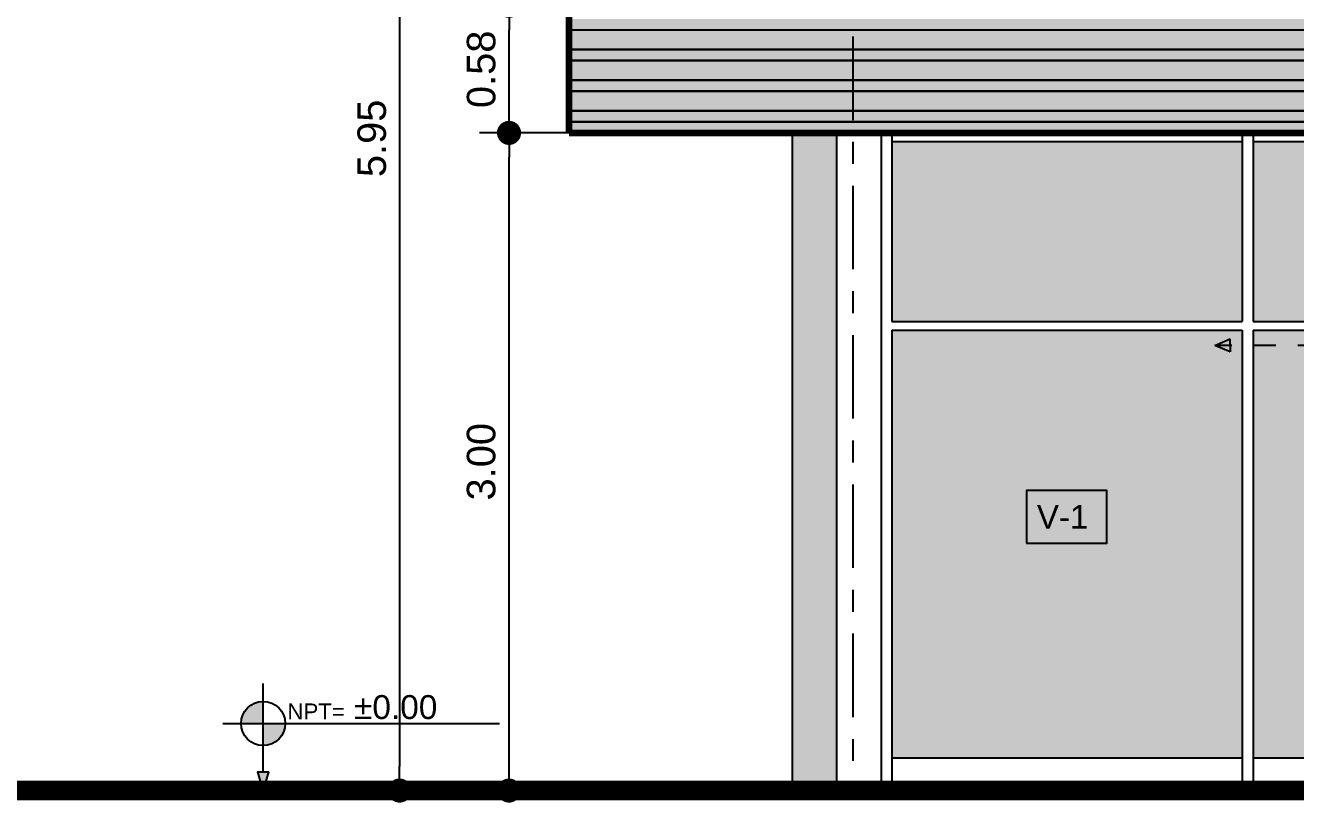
# Model space of a CAD drawing. Header units: metres. Extents: x 5916 to 6101, y 1788 to 1857.
# Drawn here: x 5991.65 to 5997.44, y 1788.66 to 1792.2 of the extents above; entities that cross this region are included whole.
import ezdxf

# ---------------------------------------------------------------- set-up
doc = ezdxf.new("R2010")
doc.units = ezdxf.units.M
doc.header["$LTSCALE"] = 0.02
doc.linetypes.add('CENTER2', pattern=[28.575, 19.05, -3.175, 3.175, -3.175])
doc.linetypes.add('HIDDEN', pattern=[0.375, 0.25, -0.125])
for name, color, linetype in [('A - Ejes', 7, 'CENTER2'), ('A-Cotas', 7, 'Continuous'), ('A-Paredes Externas', 3, 'Continuous'), ('A-Puertas', 7, 'Continuous'), ('HATCH', 8, 'Continuous'), ('hidden', 7, 'HIDDEN')]:
    doc.layers.add(name, color=color, linetype=linetype)
for name, color, linetype, lineweight in [('A-FACIA', 12, 'Continuous', 50), ('A-LINEA DE TIERRA', 14, 'Continuous', 40), ('A-PAREDES FRONTALES', 7, 'Continuous', 30)]:
    doc.layers.add(name, color=color, linetype=linetype, lineweight=lineweight)
doc.styles.add('Cotas 75', font='arial.ttf', dxfattribs={"height": 0.13})
doc.dimstyles.new('Estilo 75', dxfattribs={"dimtxt": 0.13, "dimasz": 0.11, "dimexe": 0.135, "dimexo": 0, "dimgap": 0.06, "dimtad": 1, "dimzin": 1, "dimdsep": 46, "dimtxsty": 'Cotas 75', "dimblk": 'DOT', "dimcen": 0.135, "dimdle": 0.135, "dimclrd": 9, "dimclre": 9, "dimclrt": 256, "dimadec": 0, "dimazin": 0, "dimtfac": 1, "dimtmove": 1, "dimatfit": 1, "dimfxl": 0, "dimarcsym": 0})

# ---------------------------------------------------------------- blocks, each defined once
blk = doc.blocks.new('_Dot')
at = {"color": 0, "linetype": 'ByBlock', "lineweight": -2}
blk.add_line((-0.5, 0), (-1, 0), dxfattribs=at)
at = {"color": 0, "linetype": 'ByBlock', "const_width": 0.5}
blk.add_lwpolyline([(-0.25, 0, 1), (0.25, 0, 1)], format="xyb", close=True, dxfattribs=at)
blk = doc.blocks.new('*D65')
at = {"layer": 'HATCH', "color": 9, "lineweight": -2, "transparency": 16777216}
for p, q in [((5995.3469, 1794.6622), (5993.2207, 1794.6622)), ((5993.3557, 1794.5522), (5993.3557, 1788.8222)), ((5995.5501, 1788.7122), (5993.2207, 1788.7122))]:
    blk.add_line(p, q, dxfattribs=at)
at = {"layer": 'HATCH', "color": 9, "lineweight": -2, "transparency": 16777216, "xscale": 0.11, "yscale": 0.11, "zscale": 0.11}
for p, rotation in [((5993.3557, 1794.6622), 90), ((5993.3557, 1788.7122), 270)]:
    blk.add_blockref('_Dot', p, dxfattribs=dict(at, rotation=rotation))
at = {"layer": 'HATCH', "transparency": 16777216, "insert": (5993.2294, 1791.6872), "char_height": 0.13, "attachment_point": 5, "rotation": 90, "style": 'Cotas 75'}
blk.add_mtext('5.95', dxfattribs=at)
blk = doc.blocks.new('*D66')
at = {"layer": 'HATCH', "color": 9, "lineweight": -2, "transparency": 16777216}
for p, q in [((5995.3469, 1791.7122), (5993.7194, 1791.7122)), ((5993.8544, 1788.8222), (5993.8544, 1791.6022)), ((5995.3469, 1788.7122), (5993.7194, 1788.7122))]:
    blk.add_line(p, q, dxfattribs=at)
at = {"layer": 'HATCH', "color": 9, "lineweight": -2, "transparency": 16777216, "xscale": 0.11, "yscale": 0.11, "zscale": 0.11}
for p, rotation in [((5993.8544, 1791.7122), 90), ((5993.8544, 1788.7122), 270)]:
    blk.add_blockref('_Dot', p, dxfattribs=dict(at, rotation=rotation))
at = {"layer": 'HATCH', "transparency": 16777216, "insert": (5993.7279, 1790.2122), "char_height": 0.13, "attachment_point": 5, "rotation": 90, "style": 'Cotas 75'}
blk.add_mtext('3.00', dxfattribs=at)
blk = doc.blocks.new('*D67')
at = {"layer": 'HATCH', "color": 9, "lineweight": -2, "transparency": 16777216}
for p, q in [((5994.1277, 1792.2922), (5993.7194, 1792.2922)), ((5993.8544, 1791.8222), (5993.8544, 1792.1822)), ((5995.3469, 1791.7122), (5993.7194, 1791.7122))]:
    blk.add_line(p, q, dxfattribs=at)
at = {"layer": 'HATCH', "color": 9, "lineweight": -2, "transparency": 16777216, "xscale": 0.11, "yscale": 0.11, "zscale": 0.11}
for p, rotation in [((5993.8544, 1792.2922), 90), ((5993.8544, 1791.7122), 270)]:
    blk.add_blockref('_Dot', p, dxfattribs=dict(at, rotation=rotation))
at = {"layer": 'HATCH', "transparency": 16777216, "insert": (5993.728, 1792.0022), "char_height": 0.13, "attachment_point": 5, "rotation": 90, "style": 'Cotas 75'}
blk.add_mtext('0.58', dxfattribs=at)
blk = doc.blocks.new('Simbolo niveles (Alzado)')
at = {"layer": 'A-Cotas', "ltscale": 10}
h = blk.add_hatch(color=256, dxfattribs=at)
h.paths.add_polyline_path([(0, 0.728, 0.414214), (-0.18, 0.548), (0, 0.548)])
h.paths.add_polyline_path([(0.18, 0.548), (0, 0.548), (0, 0.368, 0.414214)])
at = {"layer": 'A-Cotas', "ltscale": 0.05}
blk.add_hatch(color=6, dxfattribs=at).paths.add_polyline_path([(0.043, 0.153), (-0.043, 0.153), (0, 0)])
at = {"layer": 'A-Cotas', "color": 6, "ltscale": 10}
for p, q in [((0, 0.153), (0, 0.875)), ((-0.328, 0.548), (1.928, 0.548))]:
    blk.add_line(p, q, dxfattribs=at)
blk.add_lwpolyline([(0, 0), (-0.043, 0.153), (0.043, 0.153), (0, 0)], dxfattribs=at)
at = {"layer": 'A-Cotas', "color": 1, "ltscale": 10}
blk.add_circle((0, 0.548), 0.18, dxfattribs=at)
at = {"layer": 'A-Cotas', "insert": (0.433, 0.646), "char_height": 0.13, "attachment_point": 5, "style": 'Cotas 75'}
blk.add_mtext('NPT=', dxfattribs=at)

msp = doc.modelspace()

# ---------------------------------------------------------------- hatches: boundary and pattern name
at = {"layer": 'A-Cotas', "true_color": 0xf57a00}
h = msp.add_hatch(color=30, dxfattribs=at)
h.dxf.hatch_style = 1
h.paths.add_polyline_path([(6005.1761, 1792.2322), (5994.1277, 1792.2322), (5994.1277, 1792.1822), (6005.1761, 1792.1822)])
h = msp.add_hatch(color=30, dxfattribs=at)
h.dxf.hatch_style = 1
h.paths.add_polyline_path([(6005.1761, 1792.0922), (5994.1277, 1792.0922), (5994.1277, 1792.0422), (6005.1761, 1792.0422)])
h = msp.add_hatch(color=30, dxfattribs=at)
h.dxf.hatch_style = 1
h.paths.add_polyline_path([(6005.1761, 1791.9522), (5994.1277, 1791.9522), (5994.1277, 1791.9022), (6005.1761, 1791.9022)])
h = msp.add_hatch(color=30, dxfattribs=at)
h.dxf.hatch_style = 1
h.paths.add_polyline_path([(6005.1761, 1791.8122), (5994.1277, 1791.8122), (5994.1277, 1791.7622), (6005.1761, 1791.7622)])
at = {"layer": 'A-Puertas'}
h = msp.add_hatch(color=15, dxfattribs=at)
h.dxf.hatch_style = 1
h.paths.add_polyline_path([(6005.1761, 1792.1822), (5994.1277, 1792.1822), (5994.1277, 1792.0922), (6005.1761, 1792.0922)])
h = msp.add_hatch(color=15, dxfattribs=at)
h.dxf.hatch_style = 1
h.paths.add_polyline_path([(6005.1761, 1792.0422), (5994.1277, 1792.0422), (5994.1277, 1791.9522), (6005.1761, 1791.9522)])
h = msp.add_hatch(color=15, dxfattribs=at)
h.dxf.hatch_style = 1
h.paths.add_polyline_path([(6005.1761, 1791.9022), (5994.1277, 1791.9022), (5994.1277, 1791.8122), (6005.1761, 1791.8122)])
h = msp.add_hatch(color=15, dxfattribs=at)
h.dxf.hatch_style = 1
h.paths.add_polyline_path([(6005.1761, 1791.7622), (5994.1277, 1791.7622), (5994.1277, 1791.7122), (6005.1761, 1791.7122)])
at = {"layer": 'A-Puertas', "true_color": 0xf57a00}
h = msp.add_hatch(color=30, dxfattribs=at)
h.dxf.hatch_style = 1
h.paths.add_polyline_path([(5995.3469, 1791.7122), (5995.1452, 1791.7122), (5995.1452, 1788.7122), (5995.3469, 1788.7122)])
at = {"layer": 'A-Puertas'}
h = msp.add_hatch(color=144, dxfattribs=at)
h.set_gradient(color1=(12, 132, 151), color2=(206, 239, 243), rotation=45, tint=1, name='CYLINDER')
h.paths.add_polyline_path([(5997.1966, 1791.6722), (5995.6001, 1791.6722), (5995.6001, 1790.8522), (5997.1966, 1790.8522)])
h = msp.add_hatch(color=144, dxfattribs=at)
h.set_gradient(color1=(12, 132, 151), color2=(206, 239, 243), rotation=45, tint=1, name='CYLINDER')
h.paths.add_polyline_path([(5998.843, 1791.6722), (5997.2466, 1791.6722), (5997.2466, 1790.8522), (5998.843, 1790.8522)])
h.paths.add_polyline_path([(5998.843, 1790.8122), (5997.2466, 1790.8122), (5997.2466, 1788.8622), (5998.843, 1788.8622)])
h = msp.add_hatch(color=144, dxfattribs=at)
h.set_gradient(color1=(12, 132, 151), color2=(206, 239, 243), rotation=45, tint=1, name='CYLINDER')
h.paths.add_polyline_path([(5997.1966, 1790.8122), (5995.6001, 1790.8122), (5995.6001, 1788.8622), (5997.1966, 1788.8622)])

# ---------------------------------------------------------------- linework, layer by layer
at = {"layer": 'A - Ejes'}
msp.add_lwpolyline([(5995.4219, 1796.238), (5995.4219, 1788.7122)], dxfattribs=at)
at = {"layer": 'A-Cotas', "color": 30, "true_color": 0xf57a00}
msp.add_lwpolyline([(5994.1277, 1792.1822), (6005.1761, 1792.1822)], dxfattribs=at)
at = {"layer": 'A-Cotas', "ltscale": 10}
msp.add_lwpolyline([(5996.2129, 1789.8406), (5996.5798, 1789.8406), (5996.5798, 1790.0806), (5996.2129, 1790.0806)], close=True, dxfattribs=at)
at = {"layer": 'A-FACIA', "linetype": 'Continuous', "const_width": 0.03, "flags": 128}
for points in [[(5994.1277, 1792.2922), (5994.1277, 1791.7122)], [(5994.1277, 1791.7122), (6005.1761, 1791.7122)]]:
    msp.add_lwpolyline(points, dxfattribs=at)
at = {"layer": 'A-LINEA DE TIERRA', "color": 250, "linetype": 'Continuous', "const_width": 0.09, "flags": 128}
msp.add_lwpolyline([(5983.0772, 1788.7122), (6016.9545, 1788.7122)], dxfattribs=at)
at = {"layer": 'A-Paredes Externas', "color": 30, "true_color": 0xf57a00}
msp.add_lwpolyline([(5995.1452, 1791.7122), (5995.1452, 1788.7122)], dxfattribs=at)
at = {"layer": 'A-PAREDES FRONTALES'}
for points in [[(5994.1277, 1792.0922), (6005.1761, 1792.0922)], [(5994.1277, 1792.0422), (6005.1761, 1792.0422)], [(5994.1277, 1791.9522), (6005.1761, 1791.9522)], [(5994.1277, 1791.9022), (6005.1761, 1791.9022)], [(5994.1277, 1791.8122), (6005.1761, 1791.8122)], [(5994.1277, 1791.7622), (6005.1761, 1791.7622)]]:
    msp.add_lwpolyline(points, dxfattribs=at)
at = {"layer": 'A-Puertas', "color": 4}
for points in [[(5995.3469, 1791.7122), (5995.3469, 1788.7122)], [(5995.5501, 1791.7122), (5995.5501, 1788.7122)], [(5995.6001, 1791.7122), (5995.6001, 1790.8522)], [(5995.6001, 1791.6722), (5997.1966, 1791.6722)], [(5997.1966, 1791.7122), (5997.1966, 1790.8522)], [(5997.2466, 1791.7122), (5997.2466, 1790.8522)], [(5997.2466, 1791.6722), (5998.843, 1791.6722)], [(5995.6001, 1790.8522), (5997.1966, 1790.8522)], [(5995.6001, 1790.8122), (5997.1966, 1790.8122)], [(5995.6001, 1790.8122), (5995.6001, 1788.7122)], [(5997.1966, 1790.8122), (5997.1966, 1788.7122)], [(5997.2466, 1790.8522), (5998.843, 1790.8522)], [(5997.2466, 1790.8122), (5997.2466, 1788.7122)], [(5997.2466, 1790.8122), (5998.843, 1790.8122)], [(5995.6001, 1788.8622), (5997.1966, 1788.8622)], [(5997.2466, 1788.8622), (5998.843, 1788.8622)]]:
    msp.add_lwpolyline(points, dxfattribs=at)
at = {"layer": 'hidden'}
for points in [[(5997.1417, 1790.743), (5997.0717, 1790.743), (5997.1417, 1790.773)], [(5997.1417, 1790.713), (5997.0717, 1790.743)], [(5997.1417, 1790.743), (5997.1417, 1790.773)], [(5997.8732, 1790.4194), (5997.5496, 1790.743), (5997.1417, 1790.743)], [(5997.1417, 1790.743), (5997.1417, 1790.713)]]:
    msp.add_lwpolyline(points, dxfattribs=at)

# ---------------------------------------------------------------- block references
at = {"layer": 'A-Cotas', "linetype": 'Continuous', "xscale": 0.5586262931806822, "yscale": 0.5586262931806822, "zscale": 0.5586262931806822}
msp.add_blockref('Simbolo niveles (Alzado)', (5992.7334, 1788.7122), dxfattribs=at)

# ---------------------------------------------------------------- texts
at = {"layer": 'A-Cotas', "ltscale": 10, "insert": (5996.3779, 1789.9606), "char_height": 0.108, "attachment_point": 5, "style": 'Cotas 75'}
msp.add_mtext('V-1', dxfattribs=at)
at = {"layer": 'A-Cotas', "linetype": 'Continuous', "insert": (5993.3379, 1789.0922), "char_height": 0.10904, "attachment_point": 5, "style": 'Cotas 75'}
msp.add_mtext('±0.00', dxfattribs=at)

# ---------------------------------------------------------------- dimensions: what is measured, and where the dimension line sits
at = {"layer": 'HATCH', "color": 2, "true_color": 0xf1eb1f}
for base, p1, p2, picture, middle in [((5993.3557, 1788.7122), (5995.3469, 1794.6622), (5995.5501, 1788.7122), '*D65', (5993.2294, 1791.6872)), ((5993.8544, 1792.2922), (5995.3469, 1791.7122), (5994.1277, 1792.2922), '*D67', (5993.728, 1792.0022)), ((5993.8544, 1791.7122), (5995.3469, 1788.7122), (5995.3469, 1791.7122), '*D66', (5993.7279, 1790.2122))]:
    dim = msp.add_linear_dim(base=base, p1=p1, p2=p2, angle=90, dimstyle='Estilo 75', dxfattribs=at)
    dim.commit()
    dim.dimension.update_dxf_attribs({"geometry": picture, "text_midpoint": middle})

doc.saveas('drawing.dxf')
